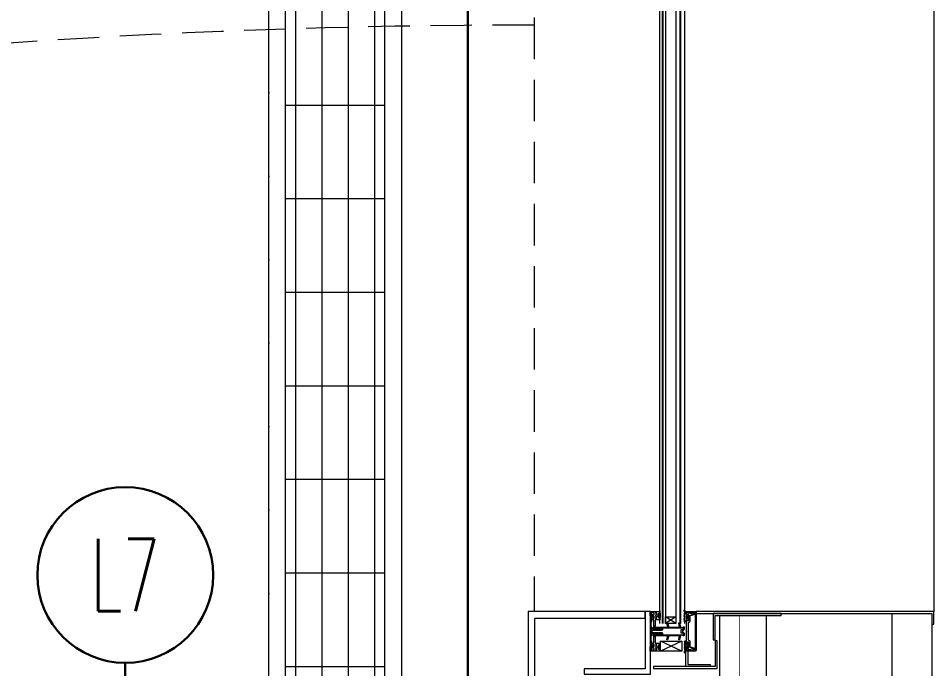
# Model space of a CAD drawing. Extents: x -1701 to 23780, y -363 to 7742.
# Drawn here: x 10629.7 to 10767.8, y 898.6 to 996.8 of the extents above; entities that cross this region are included whole.
import ezdxf
from ezdxf.enums import TextEntityAlignment as Align

# ---------------------------------------------------------------- set-up
doc = ezdxf.new("R2010")
doc.units = 0
doc.header["$LTSCALE"] = 25
doc.header["$MEASUREMENT"] = 0
for name, pattern in [('Audi$0$DASHDOT2', [0.5, 0.25, -0.125, 0, -0.125]), ('Audi$0$DOT2', [0.125, 0, -0.125]), ('Audi$0$HIDDEN', [0.375, 0.25, -0.125])]:
    doc.linetypes.add(name, pattern=pattern)
doc.layers.get('0').update_dxf_attribs({"color": 9, "lineweight": 9})
for name, color, linetype, lineweight in [('Audi$0$06C', 8, 'Continuous', 9), ('Audi$0$06D', 8, 'Continuous', 9), ('Audi$0$10', 8, 'Continuous', 9), ('Audi$0$11', 8, 'Continuous', 9), ('Audi$0$15', 8, 'Continuous', 9), ('Audi$0$20', 8, 'Audi$0$DOT2', 9), ('Audi$0$24', 8, 'Audi$0$DASHDOT2', 9), ('Audi$0$32', 8, 'Continuous', 9), ('E-KABLO', 7, 'Continuous', 30), ('E-LİNYE', 7, 'Continuous', 30)]:
    doc.layers.add(name, color=color, linetype=linetype, lineweight=lineweight)
doc.styles.add('E-YAZI', font='txttw.shx')

# ---------------------------------------------------------------- blocks, each defined once
blk = doc.blocks.new('Audi$0$p-konvektor_audi')
for p, q in [((250, 89.48), (0, 89.47)), ((250, 89.47), (0, 89.48)), ((58.96, 71.95), (58.96, 86.99)), ((73.08, 71.95), (73.08, 86.99)), ((87.2, 71.95), (87.2, 86.99)), ((101.32, 71.95), (101.32, 86.99)), ((115.44, 71.95), (115.44, 86.99)), ((129.56, 71.95), (129.56, 86.99)), ((143.68, 71.95), (143.68, 86.98)), ((199.29, 85.44), (2.49, 85.42)), ((196.99, 81.46), (2.49, 81.45)), ((194.68, 77.48), (2.49, 77.47)), ((192.38, 73.51), (2.49, 73.49)), ((0, 69.47), (250, 69.47))]:
    blk.add_line(p, q)
for points in [[(250, 89.47), (0, 89.47), (0, 69.47), (250, 69.47)], [(247.51, 86.99), (247.51, 71.95), (2.49, 71.95), (2.49, 86.99)]]:
    blk.add_lwpolyline(points, close=True)
blk = doc.blocks.new('*U4803')
at = {"layer": 'Audi$0$15'}
for p, q in [((-1.47, -18.95), (-178.55, -18.95)), ((-1.47, -19.35), (-178.55, -19.35)), ((-1.47, -19.42), (-178.55, -19.42)), ((-1.47, -19.82), (-178.55, -19.82)), ((-1.47, -21.42), (-178.55, -21.42)), ((-1.47, -22.02), (-178.55, -22.02)), ((-1.47, -22.1), (-178.55, -22.1)), ((-1.47, -22.7), (-178.55, -22.7))]:
    blk.add_line(p, q, dxfattribs=at)
blk = doc.blocks.new('Audi$0$p-profil_bitis')
for p, q in [((-1.5, 2.16), (-3, 5.37)), ((-3, 2.16), (-1.5, 5.37)), ((1.2, 3.05), (2.2, 4.65)), ((2.2, 3.05), (1.2, 4.65))]:
    blk.add_line(p, q)
for points in [[(-2.9, 6.02), (-2.89, 6.01), (-2.88, 6), (-2.88, 6), (-2.87, 6), (-2.48, 6), (-2.47, 6), (-2.46, 6), (-2.46, 6.01), (-2.45, 6.02), (-2.43, 6.06), (-2.41, 6.08), (-2.4, 6.09), (-2.38, 6.09), (-2.37, 6.1), (-2.35, 6.09), (-2.33, 6.09), (-2.32, 6.08), (-2.3, 6.06), (-2.28, 6.01), (-2.27, 6.01), (-2.27, 6), (-2.26, 6), (-2.25, 6), (-1.76, 6), (-1.76, 5.49), (-1.76, 5.48), (-1.77, 5.47), (-1.77, 5.46), (-1.78, 5.46), (-1.79, 5.45), (-1.8, 5.45), (-1.81, 5.45), (-1.82, 5.46), (-1.83, 5.46), (-1.84, 5.47), (-1.89, 5.55), (-1.89, 5.56), (-1.9, 5.57), (-1.9, 5.57), (-1.91, 5.57), (-1.92, 5.57), (-1.93, 5.57), (-1.93, 5.56), (-1.94, 5.55), (-1.99, 5.46), (-1.99, 5.46), (-2, 5.46), (-2, 5.45), (-2.01, 5.45), (-2.02, 5.45), (-2.1, 5.45), (-2.11, 5.45), (-2.12, 5.45), (-2.12, 5.46), (-2.13, 5.46), (-2.13, 5.47), (-2.13, 5.47), (-2.14, 5.48), (-2.14, 5.5), (-2.23, 5.45), (-2.54, 5.45), (-2.62, 5.5), (-2.62, 5.48), (-2.63, 5.47), (-2.63, 5.46), (-2.63, 5.46), (-2.64, 5.45), (-2.65, 5.45), (-2.65, 5.45), (-2.74, 5.45), (-2.75, 5.45), (-2.76, 5.45), (-2.76, 5.46), (-2.77, 5.46), (-2.77, 5.46), (-2.82, 5.55), (-2.83, 5.56), (-2.83, 5.57), (-2.84, 5.57), (-2.85, 5.57), (-2.86, 5.57), (-2.86, 5.57), (-2.87, 5.56), (-2.87, 5.55), (-2.92, 5.47), (-2.93, 5.46), (-2.94, 5.46), (-2.95, 5.45), (-2.96, 5.45), (-2.97, 5.45), (-2.98, 5.46), (-2.99, 5.46), (-2.99, 5.47), (-3, 5.48), (-3, 5.49), (-3, 6.92), (-3, 6.93), (-3, 6.93), (-2.99, 6.94), (-2.99, 6.95), (-2.98, 6.95), (-2.97, 6.95), (-2.37, 6.95), (-2.36, 6.95), (-2.35, 6.95), (-2.35, 6.94), (-2.34, 6.93), (-2.34, 6.93), (-2.34, 6.92), (-2.34, 6.47), (-2.34, 6.44), (-2.32, 6.41), (-2.3, 6.38), (-2.28, 6.37), (-2.25, 6.35), (-2.22, 6.35), (-2.04, 6.35), (-2.03, 6.35), (-2.02, 6.35), (-2.01, 6.36), (-2, 6.37), (-1.99, 6.38), (-1.99, 6.39), (-1.99, 6.4), (-1.99, 6.54), (-2.05, 6.54), (-2.06, 6.54), (-2.08, 6.55), (-2.09, 6.55), (-2.09, 6.56), (-2.1, 6.58), (-2.1, 6.59), (-2.1, 6.6), (-2.1, 6.62), (-2.09, 6.63), (-2.08, 6.65), (-2.07, 6.66), (-2.05, 6.67), (-2.04, 6.68), (-2.02, 6.68), (-1.79, 6.68), (-1.78, 6.68), (-1.78, 6.68), (-1.77, 6.67), (-1.76, 6.66), (-1.76, 6.66), (-1.76, 6.65), (-1.76, 6.4), (-0.65, 6.4), (-0.62, 6.4), (-0.58, 6.39), (-0.56, 6.37), (-0.53, 6.35), (-0.51, 6.32), (-0.5, 6.28), (-0.5, 6.25), (-0.5, 2.04), (-0.5, 2.01), (-0.49, 1.99), (-0.47, 1.96), (-0.45, 1.94), (-0.42, 1.93), (-0.39, 1.92), (-0.36, 1.92), (-0.33, 1.93), (-0.31, 1.94), (-0.29, 1.96), (-0.27, 1.99), (-0.26, 2.01), (-0.25, 2.04), (-0.25, 2.25), (-0.25, 2.26), (-0.25, 2.26), (-0.25, 2.27), (-0.24, 2.28), (-0.23, 2.28), (-0.23, 2.28), (0.22, 2.28), (0.23, 2.28), (0.24, 2.28), (0.25, 2.27), (0.25, 2.26), (0.25, 2.26), (0.26, 2.25), (0.26, 2.04), (0.26, 2.01), (0.27, 1.99), (0.29, 1.96), (0.31, 1.94), (0.33, 1.93), (0.36, 1.92), (0.39, 1.92), (0.42, 1.93), (0.45, 1.94), (0.47, 1.96), (0.49, 1.99), (0.5, 2.01), (0.5, 2.04), (0.5, 6.25), (0.51, 6.29), (0.52, 6.33), (0.54, 6.36), (0.58, 6.38), (0.61, 6.4), (0.65, 6.4), (1.76, 6.4), (1.76, 6.65), (1.76, 6.66), (1.76, 6.66), (1.77, 6.67), (1.77, 6.67), (1.78, 6.68), (1.78, 6.68), (1.79, 6.68), (2.02, 6.68), (2.04, 6.68), (2.06, 6.67), (2.08, 6.66), (2.09, 6.64), (2.1, 6.62), (2.1, 6.6), (2.1, 6.59), (2.1, 6.58), (2.1, 6.57), (2.09, 6.56), (2.08, 6.55), (2.07, 6.54), (2.06, 6.54), (2.05, 6.54), (1.99, 6.54), (1.99, 6.4), (1.99, 6.39), (1.99, 6.38), (2, 6.37), (2.01, 6.36), (2.02, 6.35), (2.03, 6.35), (2.04, 6.35), (2.22, 6.35), (2.25, 6.35), (2.28, 6.37), (2.3, 6.38), (2.32, 6.41), (2.34, 6.44), (2.34, 6.47), (2.34, 6.92), (2.34, 6.93), (2.34, 6.93), (2.35, 6.94), (2.35, 6.95), (2.36, 6.95), (2.37, 6.95), (2.97, 6.95), (2.98, 6.95), (2.98, 6.95), (2.99, 6.94), (2.99, 6.94), (3, 6.93), (3, 6.93), (3, 6.92), (3, 5.49), (3, 5.48), (3, 5.47), (2.99, 5.46), (2.98, 5.46), (2.97, 5.45), (2.96, 5.45), (2.96, 5.45), (2.95, 5.45), (2.94, 5.46), (2.93, 5.46), (2.92, 5.47), (2.87, 5.55), (2.87, 5.56), (2.86, 5.57), (2.86, 5.57), (2.85, 5.57), (2.84, 5.57), (2.83, 5.57), (2.83, 5.56), (2.82, 5.55), (2.77, 5.46), (2.77, 5.46), (2.76, 5.46), (2.76, 5.45), (2.75, 5.45), (2.74, 5.45), (2.65, 5.45), (2.65, 5.45), (2.64, 5.45), (2.63, 5.46), (2.63, 5.46), (2.63, 5.47), (2.62, 5.48), (2.62, 5.5), (2.53, 5.45), (2.22, 5.45), (2.13, 5.5), (2.13, 5.48), (2.13, 5.47), (2.13, 5.47), (2.13, 5.46), (2.12, 5.46), (2.12, 5.45), (2.11, 5.45), (2.1, 5.45), (2.02, 5.45), (2.01, 5.45), (2, 5.45), (1.99, 5.46), (1.99, 5.46), (1.94, 5.55), (1.93, 5.56), (1.93, 5.57), (1.92, 5.57), (1.91, 5.57), (1.9, 5.57), (1.9, 5.57), (1.89, 5.56), (1.89, 5.55), (1.84, 5.47), (1.83, 5.46), (1.82, 5.46), (1.81, 5.45), (1.8, 5.45), (1.79, 5.45), (1.78, 5.46), (1.77, 5.46), (1.77, 5.47), (1.76, 5.48), (1.76, 5.49), (1.76, 6), (2.25, 6), (2.26, 6), (2.26, 6), (2.27, 6.01), (2.27, 6.01), (2.28, 6.01), (2.3, 6.06), (2.31, 6.07), (2.33, 6.09), (2.34, 6.09), (2.36, 6.1), (2.37, 6.1), (2.39, 6.09), (2.4, 6.09), (2.42, 6.07), (2.43, 6.06), (2.45, 6.02), (2.46, 6.01), (2.46, 6), (2.47, 6), (2.48, 6), (2.87, 6), (2.88, 6), (2.88, 6), (2.89, 6.01), (2.9, 6.02), (2.9, 6.02), (2.9, 6.03), (2.9, 6.04), (2.9, 6.05), (2.87, 6.1), (2.86, 6.11), (2.85, 6.11), (2.84, 6.12), (2.83, 6.12), (2.82, 6.12), (2.81, 6.12), (2.8, 6.11), (2.79, 6.11), (2.78, 6.1), (2.74, 6.02), (2.73, 6.01), (2.72, 6.01), (2.72, 6), (2.71, 6), (2.7, 6), (2.69, 6.01), (2.69, 6.01), (2.68, 6.02), (2.64, 6.1), (2.63, 6.11), (2.62, 6.11), (2.61, 6.12), (2.6, 6.12), (2.59, 6.12), (2.58, 6.12), (2.57, 6.11), (2.56, 6.11), (2.55, 6.1), (2.51, 6.02), (2.5, 6.01), (2.5, 6.01), (2.49, 6), (2.48, 6), (2.48, 6), (2.47, 6), (2.46, 6.01), (2.46, 6.01), (2.45, 6.02), (2.41, 6.1), (2.4, 6.11), (2.39, 6.11), (2.38, 6.12), (2.37, 6.12), (2.36, 6.12), (2.35, 6.12), (2.34, 6.11), (2.33, 6.11), (2.32, 6.1), (2.28, 6.02), (2.27, 6.01), (2.26, 6.01), (2.26, 6), (2.25, 6), (2.24, 6), (2.24, 6.01), (2.23, 6.01), (2.22, 6.02), (2.18, 6.1), (2.17, 6.11), (2.16, 6.11), (2.15, 6.12), (2.14, 6.12), (2.13, 6.12), (2.12, 6.12), (2.11, 6.11), (2.1, 6.11), (2.09, 6.1), (2.05, 6.02), (2.04, 6.01), (2.03, 6.01), (2.03, 6), (2.02, 6), (2.01, 6), (2.01, 6.01), (2, 6.01), (1.99, 6.02), (1.95, 6.1), (1.94, 6.11), (1.93, 6.11), (1.92, 6.12), (1.91, 6.12), (1.9, 6.12), (1.89, 6.12), (1.88, 6.11), (1.87, 6.11), (1.86, 6.1), (1.82, 6.02), (1.81, 6.01), (1.81, 6.01), (1.8, 6), (1.79, 6), (1.78, 6), (1.77, 6.01), (1.77, 6.01), (1.76, 6.02), (1.76, 6.02), (1.76, 6.03), (1.76, 6.17), (1.76, 6.18), (1.76, 6.19), (1.75, 6.19), (1.74, 6.2), (1.74, 6.2), (1.73, 6.2), (0.8, 6.2), (0.8, 6.23), (0.79, 6.25), (0.77, 6.27), (0.76, 6.28), (0.73, 6.3), (0.71, 6.3), (0.68, 6.3), (0.66, 6.29), (0.64, 6.28), (0.62, 6.26), (0.61, 6.24), (0.6, 6.22), (0.6, 6.2), (0.6, 6.17), (0.61, 6.15), (0.63, 6.13), (0.65, 6.12), (0.65, 4.3), (1.25, 4.41), (1.26, 4.41), (1.27, 4.4), (1.28, 4.4), (1.29, 4.39), (1.3, 4.38), (1.3, 4.38), (1.3, 4.37), (1.3, 4.36), (1.29, 4.35), (1.29, 4.34), (1.28, 4.33), (1.27, 4.33), (0.65, 4.15), (0.65, 2.51), (1.25, 2.62), (1.26, 2.62), (1.27, 2.61), (1.28, 2.61), (1.29, 2.6), (1.3, 2.59), (1.3, 2.59), (1.3, 2.58), (1.3, 2.57), (1.29, 2.56), (1.29, 2.55), (1.28, 2.54), (1.27, 2.54), (0.64, 2.36), (0.62, 2.35), (0.6, 2.33), (0.59, 2.32), (0.58, 2.3), (0.58, 2.28), (0.58, 1.97), (0.7, 1.97), (0.7, 1.83), (0.26, 1.83), (0.14, 1.95), (0.14, 2.05), (0.14, 2.06), (0.14, 2.06), (0.13, 2.07), (0.13, 2.07), (0.12, 2.08), (0.12, 2.08), (0.11, 2.08), (-0.11, 2.08), (-0.12, 2.08), (-0.12, 2.08), (-0.13, 2.07), (-0.13, 2.07), (-0.14, 2.06), (-0.14, 2.06), (-0.14, 2.05), (-0.14, 1.95), (-0.26, 1.83), (-0.7, 1.83), (-0.7, 1.97), (-0.58, 1.97), (-0.58, 2.28), (-0.58, 2.3), (-0.59, 2.32), (-0.6, 2.34), (-0.62, 2.35), (-0.64, 2.36), (-1.27, 2.54), (-1.28, 2.54), (-1.29, 2.55), (-1.29, 2.56), (-1.3, 2.57), (-1.3, 2.58), (-1.3, 2.59), (-1.3, 2.59), (-1.29, 2.6), (-1.28, 2.61), (-1.27, 2.61), (-1.26, 2.62), (-1.25, 2.62), (-0.65, 2.51), (-0.65, 4.15), (-1.27, 4.33), (-1.28, 4.33), (-1.29, 4.34), (-1.29, 4.35), (-1.3, 4.36), (-1.3, 4.37), (-1.3, 4.38), (-1.3, 4.38), (-1.29, 4.39), (-1.28, 4.4), (-1.27, 4.4), (-1.26, 4.41), (-1.25, 4.41), (-0.65, 4.3), (-0.65, 6.12), (-0.63, 6.13), (-0.61, 6.15), (-0.6, 6.17), (-0.6, 6.2), (-0.6, 6.22), (-0.61, 6.24), (-0.62, 6.26), (-0.64, 6.28), (-0.66, 6.29), (-0.68, 6.3), (-0.71, 6.3), (-0.73, 6.3), (-0.76, 6.28), (-0.77, 6.27), (-0.79, 6.25), (-0.8, 6.23), (-0.8, 6.2), (-1.73, 6.2), (-1.74, 6.2), (-1.74, 6.2), (-1.75, 6.19), (-1.76, 6.19), (-1.76, 6.18), (-1.76, 6.17), (-1.76, 6.03), (-1.76, 6.02), (-1.76, 6.02), (-1.77, 6.01), (-1.78, 6.01), (-1.78, 6), (-1.79, 6), (-1.8, 6), (-1.81, 6.01), (-1.81, 6.01), (-1.82, 6.02), (-1.86, 6.1), (-1.87, 6.11), (-1.88, 6.11), (-1.89, 6.12), (-1.9, 6.12), (-1.91, 6.12), (-1.92, 6.12), (-1.93, 6.11), (-1.94, 6.11), (-1.95, 6.1), (-1.99, 6.02), (-2, 6.01), (-2.01, 6.01), (-2.01, 6), (-2.02, 6), (-2.03, 6), (-2.03, 6.01), (-2.04, 6.01), (-2.05, 6.02), (-2.09, 6.1), (-2.1, 6.11), (-2.11, 6.11), (-2.12, 6.12), (-2.13, 6.12), (-2.14, 6.12), (-2.15, 6.12), (-2.16, 6.11), (-2.17, 6.11), (-2.18, 6.1), (-2.22, 6.02), (-2.23, 6.01), (-2.24, 6.01), (-2.24, 6), (-2.25, 6), (-2.26, 6), (-2.26, 6.01), (-2.27, 6.01), (-2.28, 6.02), (-2.32, 6.1), (-2.33, 6.11), (-2.34, 6.11), (-2.35, 6.12), (-2.36, 6.12), (-2.37, 6.12), (-2.38, 6.12), (-2.39, 6.11), (-2.4, 6.11), (-2.41, 6.1), (-2.45, 6.02), (-2.46, 6.01), (-2.46, 6.01), (-2.47, 6), (-2.48, 6), (-2.48, 6), (-2.49, 6), (-2.5, 6.01), (-2.5, 6.01), (-2.51, 6.02), (-2.55, 6.1), (-2.56, 6.11), (-2.57, 6.11), (-2.58, 6.12), (-2.59, 6.12), (-2.6, 6.12), (-2.61, 6.12), (-2.62, 6.11), (-2.63, 6.11), (-2.64, 6.1), (-2.68, 6.02), (-2.69, 6.01), (-2.69, 6.01), (-2.7, 6), (-2.71, 6), (-2.72, 6), (-2.73, 6.01), (-2.73, 6.01), (-2.74, 6.02), (-2.78, 6.1), (-2.79, 6.11), (-2.8, 6.11), (-2.81, 6.12), (-2.82, 6.12), (-2.83, 6.12), (-2.84, 6.12), (-2.85, 6.11), (-2.86, 6.11), (-2.87, 6.1), (-2.9, 6.05), (-2.9, 6.04), (-2.9, 6.03)], [(-2.81, 6.34), (-2.81, 6.33), (-2.8, 6.33), (-2.8, 6.32), (-2.79, 6.32), (-2.78, 6.32), (-2.56, 6.32), (-2.55, 6.32), (-2.55, 6.32), (-2.54, 6.33), (-2.54, 6.33), (-2.53, 6.34), (-2.53, 6.34), (-2.53, 6.35), (-2.53, 6.77), (-2.53, 6.78), (-2.53, 6.78), (-2.54, 6.79), (-2.54, 6.79), (-2.55, 6.8), (-2.55, 6.8), (-2.56, 6.8), (-2.78, 6.8), (-2.79, 6.8), (-2.79, 6.8), (-2.8, 6.79), (-2.8, 6.79), (-2.81, 6.78), (-2.81, 6.77)], [(-2.68, 5.61), (-2.67, 5.59), (-2.67, 5.58), (-2.65, 5.58), (-2.64, 5.57), (-2.63, 5.57), (-2.62, 5.57), (-2.62, 5.53), (-2.58, 5.57), (-2.17, 5.57), (-2.14, 5.53), (-2.14, 5.57), (-2.13, 5.57), (-2.12, 5.57), (-2.11, 5.57), (-2.1, 5.58), (-2.09, 5.59), (-2.08, 5.6), (-2.08, 5.61), (-2.08, 5.62), (-2.08, 5.68), (-2.21, 5.81), (-2.55, 5.81), (-2.68, 5.68), (-2.68, 5.62)], [(2.13, 5.57), (2.13, 5.53), (2.17, 5.57), (2.58, 5.57), (2.62, 5.53), (2.62, 5.57), (2.63, 5.57), (2.64, 5.57), (2.65, 5.57), (2.66, 5.58), (2.67, 5.59), (2.68, 5.6), (2.68, 5.61), (2.68, 5.62), (2.68, 5.68), (2.55, 5.81), (2.21, 5.81), (2.08, 5.68), (2.08, 5.62), (2.08, 5.61), (2.08, 5.6), (2.09, 5.59), (2.1, 5.58), (2.11, 5.57), (2.12, 5.57)], [(2.53, 6.35), (2.53, 6.34), (2.54, 6.33), (2.54, 6.33), (2.55, 6.32), (2.55, 6.32), (2.56, 6.32), (2.78, 6.32), (2.79, 6.32), (2.79, 6.32), (2.8, 6.33), (2.81, 6.33), (2.81, 6.34), (2.81, 6.35), (2.81, 6.77), (2.81, 6.78), (2.81, 6.78), (2.8, 6.79), (2.8, 6.79), (2.79, 6.8), (2.79, 6.8), (2.78, 6.8), (2.56, 6.8), (2.55, 6.8), (2.55, 6.8), (2.54, 6.79), (2.54, 6.79), (2.53, 6.78), (2.53, 6.77)], [(-3, 5.37), (-1.5, 5.37), (-1.5, 2.16), (-3, 2.16)], [(1.2, 3.05), (1.2, 4.65), (2.2, 4.65), (2.2, 3.05)], [(2.85, 0.85), (2.85, 1), (2.77, 1.14), (2.89, 1.5), (3, 1.5), (3, 0.1), (2.9, 0), (-2.9, 0), (-3, 0.1), (-3, 1.5), (-2.89, 1.5), (-2.77, 1.14), (-2.85, 0.99), (-2.85, 0.85), (-2.87, 0.85), (-2.87, 0.5), (-2.82, 0.45), (-2.47, 0.45), (-2.47, 0.37), (-2.52, 0.32), (-2.82, 0.32), (-2.87, 0.27), (-2.87, 0.18), (-2.82, 0.13), (2.82, 0.13), (2.87, 0.18), (2.87, 0.27), (2.82, 0.32), (2.52, 0.32), (2.47, 0.37), (2.47, 0.45), (2.82, 0.45), (2.87, 0.5), (2.87, 0.85)], [(-2.8, 0.99), (-2.69, 0.82), (-2.63, 0.73), (-2.54, 0.57), (-2.5, 0.55), (-2.47, 0.56), (-2.45, 0.6), (-2.45, 0.85), (-2.4, 0.9), (-1.53, 0.9), (-1.42, 0.94), (-1.38, 1.05), (-1.38, 1.13), (-1.33, 1.18), (-0.02, 1.18), (-0.01, 1.2), (0.01, 1.2), (0.03, 1.18), (1.33, 1.18), (1.38, 1.13), (1.38, 1.05), (1.42, 0.94), (1.53, 0.9), (2.4, 0.9), (2.45, 0.85), (2.45, 0.6), (2.47, 0.56), (2.5, 0.55), (2.54, 0.57), (2.63, 0.73), (2.8, 0.99), (2.78, 1.04), (2.71, 1.07), (2.7, 1.11), (2.7, 1.13), (2.8, 1.5), (2.48, 1.5), (2.4, 1.42), (2.4, 1.36), (2.52, 1.36), (2.52, 1.2), (2.42, 1.1), (1.58, 1.1), (1.58, 1.36), (1.7, 1.36), (1.7, 1.42), (1.62, 1.5), (-1.62, 1.5), (-1.7, 1.42), (-1.7, 1.36), (-1.58, 1.36), (-1.58, 1.1), (-2.42, 1.1), (-2.52, 1.2), (-2.52, 1.36), (-2.4, 1.36), (-2.4, 1.42), (-2.48, 1.5), (-2.8, 1.5), (-2.7, 1.13), (-2.7, 1.11), (-2.71, 1.07), (-2.78, 1.03)]]:
    blk.add_lwpolyline(points, close=True)
for points in [[(0.35, 6.5), (0.3, 6.68), (0.2, 6.79), (0.02, 6.85), (-0.16, 6.81), (-0.3, 6.68), (-0.35, 6.5), (-0.35, 6.55), (-0.36, 6.6), (-0.37, 6.65), (-0.39, 6.69), (-0.42, 6.74), (-0.45, 6.78), (-0.48, 6.82), (-0.52, 6.85), (-0.56, 6.88), (-0.6, 6.9), (-0.65, 6.92), (-0.7, 6.94), (-0.75, 6.95), (-0.8, 6.95), (-1.4, 6.95), (-1.54, 6.89), (-1.6, 6.85), (-2.1, 6.85), (-2.25, 6.78), (-2.3, 6.65), (-2.3, 6.6), (-2.25, 6.47), (-2.14, 6.4), (-2.04, 6.39), (-2.01, 6.53), (-2.11, 6.55), (-2.15, 6.6), (-2.15, 6.65), (-2.1, 6.7), (-1.6, 6.7), (-1.46, 6.76), (-1.4, 6.8), (-0.8, 6.8), (-0.64, 6.75), (-0.55, 6.66), (-0.5, 6.5), (-0.5, 5.15), (-0.4, 5.01), (-0.27, 5.02), (-0.2, 5.17), (-0.25, 5.2), (-0.2, 5.23), (-0.2, 5.35), (-0.25, 5.38), (-0.2, 5.41), (-0.2, 5.53), (-0.25, 5.56), (-0.2, 5.59), (-0.2, 5.71), (-0.25, 5.74), (-0.2, 5.77), (-0.2, 5.89), (-0.25, 5.92), (-0.2, 5.95), (-0.2, 6.07), (-0.25, 6.1), (-0.2, 6.13), (-0.2, 6.25), (-0.25, 6.28), (-0.2, 6.31), (-0.2, 6.5), (-0.12, 6.66), (0.02, 6.7), (0.12, 6.66), (0.2, 6.5), (0.2, 6.4), (0.25, 6.37), (0.2, 6.34), (0.2, 6.22), (0.25, 6.19), (0.2, 6.16), (0.2, 6.04), (0.25, 6.01), (0.2, 5.98), (0.2, 5.86), (0.25, 5.83), (0.2, 5.8), (0.2, 5.68), (0.25, 5.65), (0.2, 5.62), (0.2, 5.5), (0.25, 5.47), (0.2, 5.44), (0.2, 5.32), (0.25, 5.29), (0.2, 5.26), (0.2, 5.15), (0.3, 5.01), (0.4, 5.01), (0.5, 5.15), (0.5, 6.5), (0.55, 6.66), (0.64, 6.75), (0.8, 6.8), (1.4, 6.8), (1.46, 6.76), (1.6, 6.7), (2.1, 6.7), (2.15, 6.65), (2.15, 6.6), (2.11, 6.55), (2.01, 6.53), (2.04, 6.39), (2.13, 6.4), (2.25, 6.47), (2.3, 6.6), (2.3, 6.65), (2.23, 6.8), (2.1, 6.85), (1.6, 6.85), (1.54, 6.89), (1.4, 6.95), (0.8, 6.95), (0.75, 6.95), (0.7, 6.94), (0.65, 6.92), (0.61, 6.9), (0.56, 6.88), (0.52, 6.85), (0.48, 6.82), (0.45, 6.78), (0.42, 6.74), (0.4, 6.69), (0.38, 6.65), (0.36, 6.6), (0.35, 6.55), (0.35, 6.5), (0.35, 5.15)], [(-0.35, 6.5), (-0.35, 5.15)]]:
    blk.add_lwpolyline(points)
for points in [[(-1.77, 1.34, -10), (-1.77, 1.49, -10), (-1.76, 1.51, -10), (-1.73, 1.52, -10), (-1.64, 1.5, -10), (-1.48, 1.5, -10), (-1.48, 1.74, -10), (-1.52, 1.81, -10), (-1.54, 1.83, -10), (-1.57, 1.81, -10), (-1.62, 1.73, -10), (-1.65, 1.71, -10), (-1.69, 1.73, -10), (-1.74, 1.81, -10), (-1.77, 1.83, -10), (-1.79, 1.81, -10), (-1.84, 1.73, -10), (-1.88, 1.71, -10), (-1.91, 1.73, -10), (-1.96, 1.81, -10), (-1.99, 1.83, -10), (-2.01, 1.81, -10), (-2.06, 1.73, -10), (-2.09, 1.71, -10), (-2.13, 1.73, -10), (-2.18, 1.81, -10), (-2.2, 1.83, -10), (-2.23, 1.81, -10), (-2.28, 1.73, -10), (-2.31, 1.71, -10), (-2.35, 1.73, -10), (-2.4, 1.81, -10), (-2.42, 1.83, -10), (-2.45, 1.81, -10), (-2.5, 1.73, -10), (-2.53, 1.71, -10), (-2.57, 1.73, -10), (-2.62, 1.81, -10), (-2.64, 1.83, -10), (-2.67, 1.81, -10), (-2.74, 1.69, -10), (-2.86, 1.65, -10), (-2.95, 1.78, -10), (-3.09, 1.83, -10), (-3.21, 1.83, -10), (-3.23, 1.82, -10), (-3.24, 1.79, -10), (-3.23, 1.78, -10), (-3.14, 1.76, -10), (-3.02, 1.69, -10), (-2.98, 1.62, -10), (-2.98, 1.5, -10), (-2.55, 1.5, -10), (-2.46, 1.52, -10), (-2.45, 1.52, -10), (-2.44, 1.52, -10), (-2.43, 1.49, -10), (-2.43, 1.34, -10), (-2.54, 1.34, -10), (-2.54, 1.31, -10), (-2.38, 1.16, -10), (-2.34, 1.14, -10), (-2.22, 1.2, -10), (-1.97, 1.2, -10), (-1.86, 1.14, -10), (-1.8, 1.16, -10), (-1.66, 1.31, -10), (-1.66, 1.34, -10), (-1.77, 1.34, -10)], [(-1.89, 1.35, -10), (-1.93, 1.31, -10), (-2.26, 1.31, -10), (-2.31, 1.35, -10), (-2.31, 1.47, -10), (-2.26, 1.51, -10), (-1.93, 1.51, -10), (-1.89, 1.47, -10), (-1.89, 1.46, -10), (-1.89, 1.35, -10)], [(1.76, 1.34, -10), (1.76, 1.49, -10), (1.76, 1.51, -10), (1.73, 1.52, -10), (1.64, 1.5, -10), (1.48, 1.5, -10), (1.48, 1.74, -10), (1.52, 1.81, -10), (1.54, 1.83, -10), (1.57, 1.81, -10), (1.62, 1.73, -10), (1.65, 1.71, -10), (1.69, 1.73, -10), (1.74, 1.81, -10), (1.76, 1.83, -10), (1.79, 1.81, -10), (1.84, 1.73, -10), (1.88, 1.71, -10), (1.91, 1.73, -10), (1.96, 1.81, -10), (1.99, 1.83, -10), (2.01, 1.81, -10), (2.06, 1.73, -10), (2.09, 1.71, -10), (2.13, 1.73, -10), (2.18, 1.81, -10), (2.2, 1.83, -10), (2.23, 1.81, -10), (2.28, 1.73, -10), (2.31, 1.71, -10), (2.35, 1.73, -10), (2.4, 1.81, -10), (2.42, 1.83, -10), (2.45, 1.81, -10), (2.5, 1.73, -10), (2.53, 1.71, -10), (2.57, 1.73, -10), (2.62, 1.81, -10), (2.64, 1.83, -10), (2.67, 1.81, -10), (2.74, 1.69, -10), (2.86, 1.65, -10), (2.95, 1.78, -10), (3.09, 1.83, -10), (3.21, 1.83, -10), (3.23, 1.82, -10), (3.24, 1.79, -10), (3.23, 1.78, -10), (3.14, 1.76, -10), (3.02, 1.69, -10), (2.98, 1.62, -10), (2.98, 1.5, -10), (2.55, 1.5, -10), (2.46, 1.52, -10), (2.45, 1.52, -10), (2.44, 1.52, -10), (2.42, 1.49, -10), (2.42, 1.34, -10), (2.53, 1.34, -10), (2.53, 1.31, -10), (2.38, 1.16, -10), (2.34, 1.14, -10), (2.22, 1.2, -10), (1.97, 1.2, -10), (1.86, 1.14, -10), (1.8, 1.16, -10), (1.65, 1.31, -10), (1.65, 1.34, -10), (1.76, 1.34, -10)], [(1.88, 1.35, -10), (1.93, 1.31, -10), (2.26, 1.31, -10), (2.3, 1.35, -10), (2.3, 1.47, -10), (2.26, 1.51, -10), (1.93, 1.51, -10), (1.89, 1.47, -10), (1.88, 1.46, -10), (1.88, 1.35, -10)]]:
    blk.add_polyline3d(points)
blk = doc.blocks.new('Audi')
at = {"layer": 'Audi$0$06C'}
blk.add_lwpolyline([(10767.5, 906.95), (10767.5, 906.95), (10767.5, 285), (9765.58, 285)], dxfattribs=at)
at = {"layer": 'Audi$0$06D'}
for points in [[(10767.79, 1989.45), (10767.8, 907.25)], [(10735.5, 906.65), (10735.5, 317), (9765.58, 317)], [(10742.5, 906.65), (10742.5, 906.65), (10742.5, 310), (9765.88, 310)]]:
    blk.add_lwpolyline(points, dxfattribs=at)
at = {"layer": 'Audi$0$10'}
for points, const_width in [([(10761.5, 906.95), (10761.5, 291), (9765.58, 291)], 0.2), ([(10738.5, 906.65), (10738.5, 314), (9765.58, 314)], 0.1)]:
    blk.add_lwpolyline(points, dxfattribs=dict(at, const_width=const_width))
for points in [[(10715.05, 897.77), (10725.05, 897.77), (10725.05, 907.25), (10724.25, 907.25), (10724.25, 898.57), (10724.25, 898.57), (10715.05, 898.57)], [(10767.8, 905.36), (10767.8, 907.25), (10731.97, 907.25), (10731.97, 906.95), (10767.5, 906.95), (10767.5, 905.36)], [(10734.51, 906.95), (10734.51, 902.95), (10734.81, 902.95), (10734.81, 906.65), (10744.81, 906.65), (10744.81, 906.95), (10734.51, 906.95)], [(10735.11, 902.8), (10734.81, 902.8), (10734.81, 898.95), (10725.53, 898.95), (10725.53, 898.65), (10735.11, 898.65)], [(10730.41, 902.64), (10730.71, 902.64), (10730.71, 899.25), (10734.06, 899.25), (10734.06, 898.95), (10730.41, 898.95)]]:
    blk.add_lwpolyline(points, close=True, dxfattribs=at)
at = {"layer": 'Audi$0$11'}
blk.add_lwpolyline([(10707.62, 889.77), (10707.62, 906.25), (10724.25, 906.25), (10724.25, 907.25), (10706.62, 907.25), (10706.62, 889.77)], close=True, dxfattribs=at)
at = {"layer": 'Audi$0$20', "linetype": 'Audi$0$HIDDEN', "lineweight": 0}
for points in [[(7129.5, 979.76, -0.152644), (10705.5, 2076.19, -0.10573)], [(9468.15, 347.65, -0.306499), (10707.5, 1186.14, -0.306499)]]:
    blk.add_lwpolyline(points, format="xyb", dxfattribs=at)
blk.add_lwpolyline([(10707.5, 1184.38), (10707.5, 907.25)], dxfattribs=at)
blk.add_arc((10707.5, -149.03), 1144.79, 90, 155.56908, dxfattribs=at)
at = {"layer": 'Audi$0$24'}
blk.add_lwpolyline([(10667.5, 195), (10667.5, 4035)], dxfattribs=at)
at = {"layer": 'Audi$0$10', "rotation": 90}
for name, p in [('*U4803', (10707.5, 1084)), ('Audi$0$p-profil_bitis', (10731.97, 904.25))]:
    blk.add_blockref(name, p, dxfattribs=at)
at = {"layer": 'Audi$0$32', "xscale": -1, "rotation": 270}
blk.add_blockref('Audi$0$p-konvektor_audi', (10598.02, 840), dxfattribs=at)

msp = doc.modelspace()

# ---------------------------------------------------------------- linework, layer by layer
at = {"layer": 'E-KABLO', "color": 6}
msp.add_line((10697.5, 1947.25), (10697.5, 822.8), dxfattribs=at)
at = {"layer": 'E-LİNYE', "color": 7, "linetype": 'Continuous'}
msp.add_line((10645.83, 899.49), (10645.83, 866.25), dxfattribs=at)
msp.add_circle((10645.83, 912.75), 13.26, dxfattribs=at)

# ---------------------------------------------------------------- block references
at = {"color": 6}
msp.add_blockref('Audi', (0, 0), dxfattribs=at)

# ---------------------------------------------------------------- texts
at = {"layer": 'E-LİNYE', "color": 3, "linetype": 'Continuous', "style": 'E-YAZI', "width": 0.6}
msp.add_text('L7', height=10.938, dxfattribs=at).set_placement((10645.83, 912.75), align=Align.MIDDLE_CENTER)

doc.saveas('drawing.dxf')
